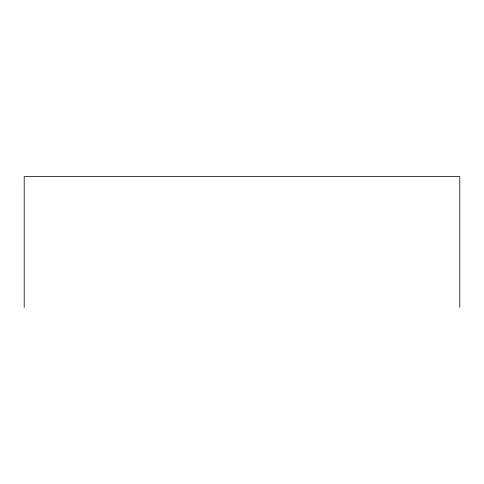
<?xml version="1.0" encoding="UTF-8"?>
<svg xmlns="http://www.w3.org/2000/svg" width="484" height="484" viewBox="0 0 484 484"><rect width="100%" height="100%" fill="white"/><g stroke="black" fill="none" stroke-linecap="round" stroke-linejoin="round"><path stroke-width="0.73" d="M459.8 307.394L459.8 176.606L24.2 176.606L24.2 307.394"/></g></svg>
